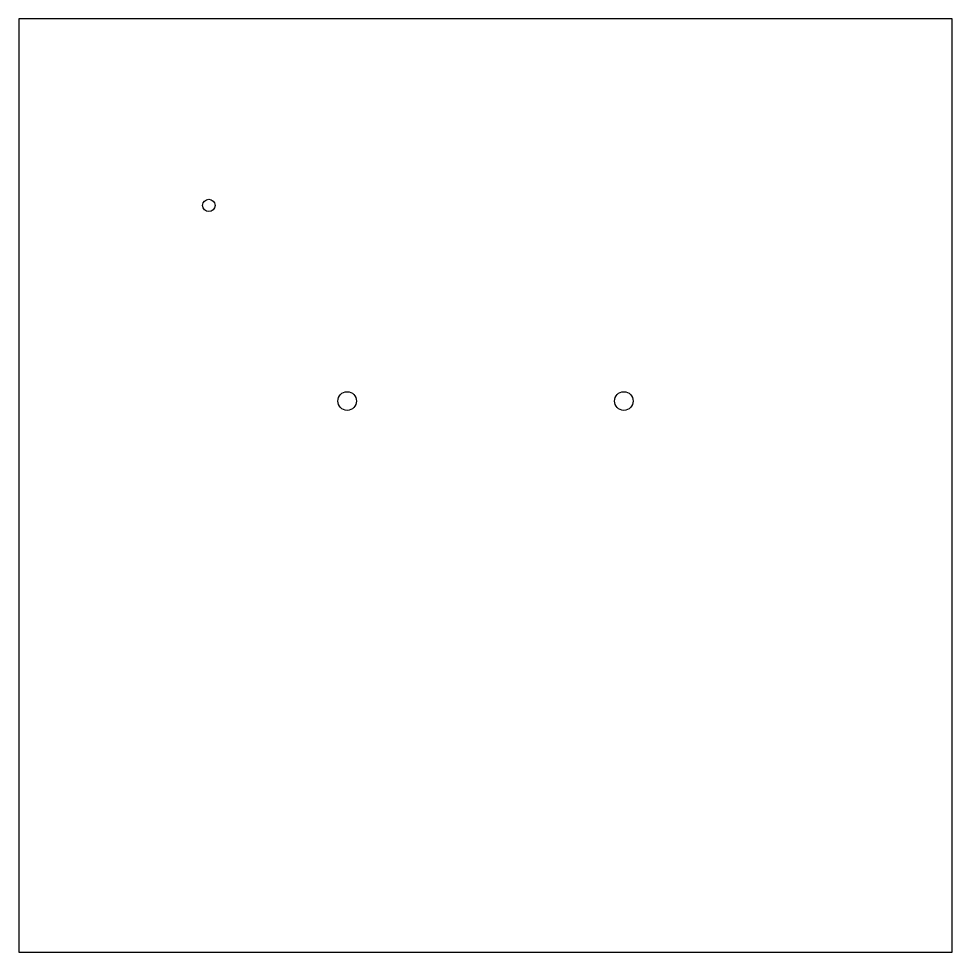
# Model space of a CAD drawing. Header units: millimetres. Extents: x -150 to 0, y -150 to 0.
import ezdxf

# ---------------------------------------------------------------- set-up
doc = ezdxf.new("R2010")
doc.units = ezdxf.units.MM
doc.layers.get('0').update_dxf_attribs({"linetype": 'CONTINUOUS'})

msp = doc.modelspace()

# ---------------------------------------------------------------- linework, layer by layer
msp.add_lwpolyline([(0, 0), (-150, 0), (-150, -150), (0, -150)], close=True)
for centre, radius in [((-119.45, -30), 1), ((-97.225, -61.425), 1.5), ((-52.775, -61.425), 1.5)]:
    msp.add_circle(centre, radius)

doc.saveas('drawing.dxf')
